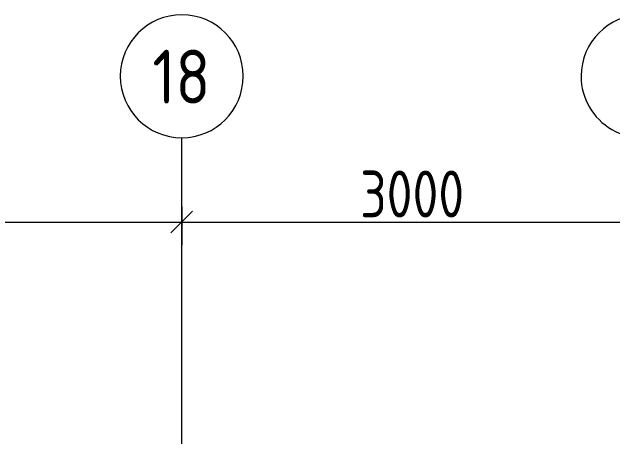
# Model space of a CAD drawing. Header units: millimetres. Extents: x -592259 to 288321, y -552984 to 293768.
# Drawn here: x 97362 to 101275, y -484725 to -481961 of the extents above; entities that cross this region are included whole.
import ezdxf

# ---------------------------------------------------------------- set-up
doc = ezdxf.new("R2010")
doc.units = ezdxf.units.MM
doc.linetypes.add('ADSK_Линия сетки', pattern=[2500, 2000, -250, 0, -250])
doc.layers.get('Defpoints').update_dxf_attribs({"color": 250})
doc.layers.add('Оси', color=250, linetype='Continuous', lineweight=9)
doc.layers.add('Размеры', color=7, linetype='Continuous', lineweight=9)
doc.styles.add('GOST Common', font='', dxfattribs={"width": 0.9, "height": 350})
doc.styles.add('GOST Common_1', font='', dxfattribs={"width": 0.9, "height": 250})
doc.styles.add('А3', font='ГОСТ тип А.ttf')
doc.styles.get('GOST Common').set_extended_font_data('GOST Common')
doc.styles.get('GOST Common_1').set_extended_font_data('GOST Common')
doc.dimstyles.new('ADSK_Основной_2_5_мм', dxfattribs={"dimscale": 304.8, "dimtxt": 0.824897, "dimasz": 0.463911, "dimexe": 0.492126, "dimexo": 0.001615, "dimgap": 0.098425, "dimtad": 1, "dimdec": 0, "dimlfac": 304.8, "dimdsep": 46, "dimtxsty": 'GOST Common_1', "dimblk1": 'OBLIQUE', "dimblk2": 'OBLIQUE', "dimsah": 1, "dimcen": 0.09, "dimdle": 0.492126, "dimazin": 0, "dimtfac": 1, "dimtdec": 4, "dimtix": 1, "dimtmove": 0, "dimatfit": 3, "dimfxl": 1, "dimtvp": 1, "dimtolj": 1, "dimtzin": 0, "dimlwd": 9, "dimlwe": 9, "dimarcsym": 2})

# ---------------------------------------------------------------- blocks, each defined once
blk = doc.blocks.new('Ось сетки - Круг_Ø8 мм-39983606-АР3_Кладочный план кровли _17_930 С2-3')
at = {"layer": 'Оси'}
for start, end in [(360, 180), (180, 360)]:
    blk.add_arc((0, 0), 4, start, end, dxfattribs=at)
blk = doc.blocks.new('_Oblique')
at = {"color": 0, "linetype": 'ByBlock', "lineweight": -2}
blk.add_line((-0.5, -0.5), (0.5, 0.5), dxfattribs=at)
blk = doc.blocks.new('*D6167')
at = {"layer": 'Defpoints', "color": 0, "transparency": 16777216}
for p in [(93167.2, -483226.9), (98467.2, -483226.9), (98467.2, -483326.9)]:
    blk.add_point(p, dxfattribs=at)
at = {"layer": 'Размеры', "color": 0, "lineweight": 9, "transparency": 16777216}
for p, q in [((93167.2, -483227.4), (93167.2, -483476.9)), ((98467.2, -483227.4), (98467.2, -483476.9)), ((93017.2, -483326.9), (98617.2, -483326.9))]:
    blk.add_line(p, q, dxfattribs=at)
at = {"layer": 'Размеры', "color": 0, "lineweight": 9, "transparency": 16777216, "xscale": 141.4, "yscale": 141.4, "zscale": 141.4, "rotation": 180}
blk.add_blockref('_Oblique', (93167.2, -483326.9), dxfattribs=at)
at = {"layer": 'Размеры', "color": 0, "lineweight": 9, "transparency": 16777216, "xscale": 141.4, "yscale": 141.4, "zscale": 141.4}
blk.add_blockref('_Oblique', (98467.2, -483326.9), dxfattribs=at)
at = {"layer": 'Размеры', "color": 0, "transparency": 16777216, "insert": (95817.2, -483144.5), "char_height": 304.8, "width": 756.843, "attachment_point": 5, "style": 'А3'}
blk.add_mtext('\\A1;5300', dxfattribs=at)
blk = doc.blocks.new('*D6168')
at = {"layer": 'Defpoints', "color": 0, "transparency": 16777216}
for p in [(98467.2, -483226.9), (101467.2, -483226.9), (101467.2, -483326.9)]:
    blk.add_point(p, dxfattribs=at)
at = {"layer": 'Размеры', "color": 0, "lineweight": 9, "transparency": 16777216}
for p, q in [((98467.2, -483227.4), (98467.2, -483476.9)), ((101467.2, -483227.4), (101467.2, -483476.9)), ((98317.2, -483326.9), (101617.2, -483326.9))]:
    blk.add_line(p, q, dxfattribs=at)
at = {"layer": 'Размеры', "color": 0, "lineweight": 9, "transparency": 16777216, "xscale": 141.4, "yscale": 141.4, "zscale": 141.4, "rotation": 180}
blk.add_blockref('_Oblique', (98467.2, -483326.9), dxfattribs=at)
at = {"layer": 'Размеры', "color": 0, "lineweight": 9, "transparency": 16777216, "xscale": 141.4, "yscale": 141.4, "zscale": 141.4}
blk.add_blockref('_Oblique', (101467.2, -483326.9), dxfattribs=at)
at = {"layer": 'Размеры', "color": 0, "transparency": 16777216, "insert": (99967.2, -483144.5), "char_height": 304.8, "width": 756.843, "attachment_point": 5, "style": 'А3'}
blk.add_mtext('\\A1;3000', dxfattribs=at)

msp = doc.modelspace()

# ---------------------------------------------------------------- linework, layer by layer
at = {"layer": 'Оси', "linetype": 'ADSK_Линия сетки', "ltscale": 100}
msp.add_line((98467.2298, -547719.4803), (98467.2298, -482778.6358), dxfattribs=at)

# ---------------------------------------------------------------- block references
at = {"layer": 'Оси', "xscale": 99.99999999999993, "yscale": 99.99999999999993, "zscale": 99.99999999999993}
msp.add_blockref('Ось сетки - Круг_Ø8 мм-39983606-АР3_Кладочный план кровли _17_930 С2-3', (98467.2298, -482378.6358), dxfattribs=at)
at = {"layer": 'Оси', "xscale": 99.99999999999993, "yscale": 99.99999999999993, "zscale": 99.99999999999993, "rotation": 180}
msp.add_blockref('Ось сетки - Круг_Ø8 мм-39983606-АР3_Кладочный план кровли _17_930 С2-3', (101467.2298, -482378.6358), dxfattribs=at)

# ---------------------------------------------------------------- texts
at = {"layer": 'Оси', "insert": (98276.0492, -482206.1025), "char_height": 350, "width": 461.772, "attachment_point": 1, "style": 'GOST Common'}
msp.add_mtext('18', dxfattribs=at)

# ---------------------------------------------------------------- dimensions: what is measured, and where the dimension line sits
at = {"layer": 'Размеры'}
for base, p1, p2, override, picture, middle in [((98467.2298, -483326.9214), (93167.2298, -483226.9365), (98467.2298, -483226.9365), {"dimtxt": 1, "dimlfac": 1, "dimpost": '<>', "dimtxsty": 'А3', "dimfxl": 5300}, '*D6167', (95817.2298, -483144.5214)), ((101467.2298, -483326.9214), (98467.2298, -483226.9365), (101467.2298, -483226.9365), {"dimtxt": 1, "dimlfac": 1, "dimpost": '<>', "dimtxsty": 'А3', "dimfxl": 3000}, '*D6168', (99967.2298, -483144.5214))]:
    dim = msp.add_linear_dim(base=base, p1=p1, p2=p2, dimstyle='ADSK_Основной_2_5_мм', override=override, dxfattribs=at)
    dim.commit()
    dim.dimension.update_dxf_attribs({"geometry": picture, "text_midpoint": middle})

doc.saveas('drawing.dxf')
